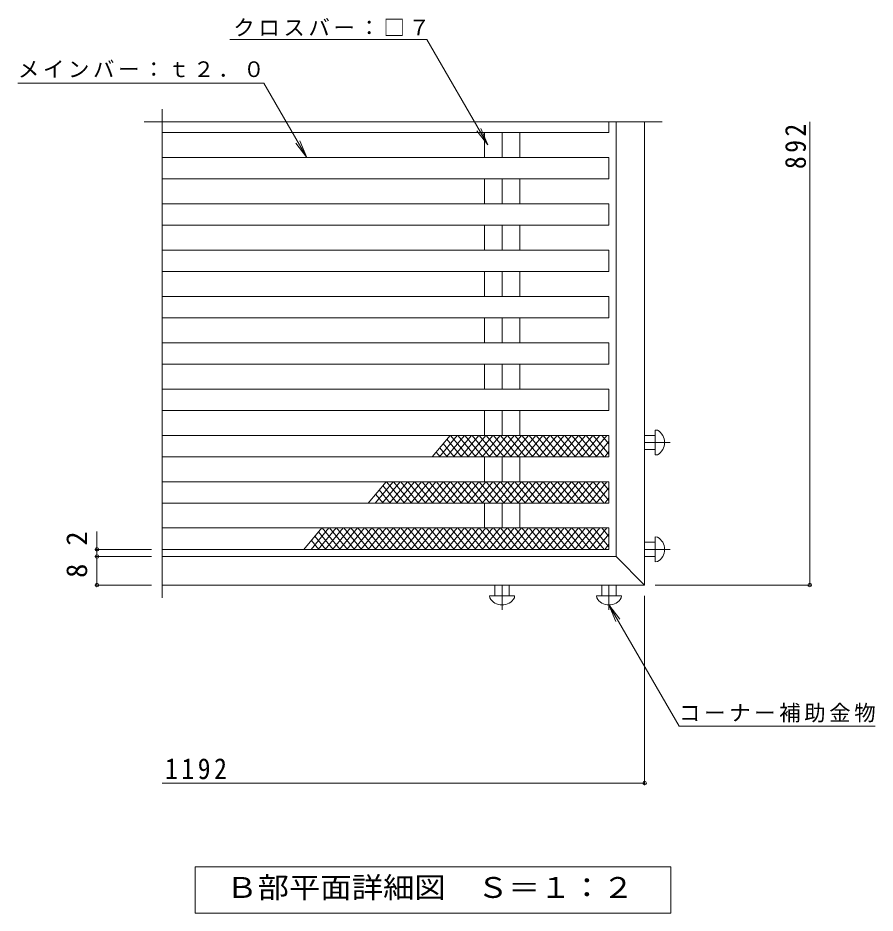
# Model space of a CAD drawing. Units: millimetres on the paper, enlarged 5 times, with parts at other scales. Extents: x -899 to 897, y -681 to 645.
# Drawn here: x 296 to 897, y -33 to 595 of the extents above; entities that cross this region are included whole.
import ezdxf
from ezdxf.enums import TextEntityAlignment as Align

# ---------------------------------------------------------------- set-up
doc = ezdxf.new("R2010")
doc.units = ezdxf.units.MM
doc.header["$LTSCALE"] = 5
doc.header["$PDMODE"] = 32
doc.header["$PDSIZE"] = 2.5
doc.linetypes.add('CHAIN1', pattern=[8, 5, -1, 1, -1])
for name, color, linetype, lineweight in [('D-0', 2, 'Continuous', 9), ('D-1', 2, 'Continuous', 9), ('D-2', 3, 'Continuous', 5), ('D-4', 7, 'Continuous', 5), ('D-5', 7, 'Continuous', 5), ('D-A', 3, 'Continuous', 5)]:
    doc.layers.add(name, color=color, linetype=linetype, lineweight=lineweight)
doc.styles.add('ＭＳ ゴシック', font='')
doc.styles.get('ＭＳ ゴシック').set_extended_font_data('MS Gothic')

msp = doc.modelspace()

# ---------------------------------------------------------------- linework, layer by layer
at = {"layer": 'D-0'}
for p, q in [((397.297, 530.677), (397.297, 187.805)), ((384.655, 521.757), (747.959, 521.757))]:
    msp.add_line(p, q, dxfattribs=at)
at = {"layer": 'D-1'}
for p, q in [((715.714, 521.757), (715.714, 216.757)), ((735.714, 521.757), (735.714, 196.757)), ((715.714, 216.757), (397.297, 216.757)), ((715.714, 216.757), (735.714, 196.757)), ((735.714, 196.757), (397.297, 196.757))]:
    msp.add_line(p, q, dxfattribs=at)
at = {"layer": 'D-2'}
for p, q in [((623.339, 496.757), (623.339, 514.257)), ((635.714, 514.257), (635.714, 496.757)), ((648.089, 496.757), (648.089, 514.257)), ((710.714, 496.757), (397.297, 496.757)), ((710.714, 496.757), (710.714, 481.757)), ((710.714, 481.757), (397.297, 481.757)), ((623.339, 464.257), (623.339, 481.757)), ((635.714, 481.757), (635.714, 464.257)), ((648.089, 464.257), (648.089, 481.757)), ((710.714, 464.257), (397.297, 464.257)), ((710.714, 464.257), (710.714, 449.257)), ((710.714, 449.257), (397.297, 449.257)), ((623.339, 431.757), (623.339, 449.257)), ((635.714, 449.257), (635.714, 431.757)), ((648.089, 431.757), (648.089, 449.257)), ((710.714, 431.757), (397.297, 431.757)), ((710.714, 431.757), (710.714, 416.757)), ((710.714, 416.757), (397.297, 416.757)), ((623.339, 399.257), (623.339, 416.757)), ((635.714, 416.757), (635.714, 399.257)), ((648.089, 399.257), (648.089, 416.757)), ((710.714, 399.257), (397.297, 399.257)), ((710.714, 399.257), (710.714, 384.257)), ((710.714, 384.257), (397.297, 384.257)), ((623.339, 366.757), (623.339, 384.257)), ((635.714, 384.257), (635.714, 366.757)), ((648.089, 366.757), (648.089, 384.257)), ((710.714, 366.757), (397.297, 366.757)), ((710.714, 366.757), (710.714, 351.757)), ((710.714, 351.757), (397.297, 351.757)), ((623.339, 334.257), (623.339, 351.757)), ((635.714, 351.757), (635.714, 334.257)), ((648.089, 334.257), (648.089, 351.757)), ((710.714, 334.257), (397.297, 334.257)), ((710.714, 334.257), (710.714, 319.257)), ((710.714, 319.257), (397.297, 319.257)), ((623.339, 301.757), (623.339, 319.257)), ((635.714, 319.257), (635.714, 301.757)), ((648.089, 301.757), (648.089, 319.257)), ((710.714, 301.757), (397.297, 301.757)), ((599.312, 301.757), (586.725, 286.757)), ((604.312, 301.757), (591.725, 286.757)), ((609.312, 301.757), (596.725, 286.757)), ((612.214, 286.757), (599.628, 301.757)), ((614.312, 301.757), (601.725, 286.757)), ((617.214, 286.757), (604.628, 301.757)), ((619.312, 301.757), (606.725, 286.757)), ((622.214, 286.757), (609.628, 301.757)), ((624.312, 301.757), (611.726, 286.757)), ((627.214, 286.757), (614.628, 301.757)), ((629.312, 301.757), (616.725, 286.757)), ((632.214, 286.757), (619.628, 301.757)), ((634.312, 301.757), (621.725, 286.757)), ((637.214, 286.757), (624.628, 301.757)), ((639.312, 301.757), (626.725, 286.757)), ((642.214, 286.757), (629.628, 301.757)), ((644.312, 301.757), (631.725, 286.757)), ((647.214, 286.757), (634.628, 301.757)), ((649.312, 301.757), (636.725, 286.757)), ((652.214, 286.757), (639.628, 301.757)), ((654.312, 301.757), (641.725, 286.757)), ((657.214, 286.757), (644.628, 301.757)), ((659.312, 301.757), (646.726, 286.757)), ((662.214, 286.757), (649.628, 301.757)), ((664.312, 301.757), (651.726, 286.757)), ((667.214, 286.757), (654.628, 301.757)), ((669.312, 301.757), (656.725, 286.757)), ((672.214, 286.757), (659.628, 301.757)), ((674.312, 301.757), (661.725, 286.757)), ((677.214, 286.757), (664.628, 301.757)), ((679.312, 301.757), (666.725, 286.757)), ((682.214, 286.757), (669.628, 301.757)), ((684.312, 301.757), (671.725, 286.757)), ((687.214, 286.757), (674.628, 301.757)), ((689.312, 301.757), (676.725, 286.757)), ((692.214, 286.757), (679.628, 301.757)), ((694.312, 301.757), (681.725, 286.757)), ((697.214, 286.757), (684.628, 301.757)), ((699.312, 301.757), (686.726, 286.757)), ((702.214, 286.757), (689.628, 301.757)), ((704.312, 301.757), (691.725, 286.757)), ((707.214, 286.757), (694.628, 301.757)), ((709.312, 301.757), (696.725, 286.757)), ((710.714, 288.544), (699.628, 301.757)), ((710.714, 295.695), (705.628, 301.757)), ((710.714, 301.757), (710.714, 286.757)), ((602.214, 286.757), (594.47, 295.986)), ((607.214, 286.757), (596.97, 298.966)), ((710.714, 297.469), (701.725, 286.757)), ((592.214, 286.757), (589.47, 290.027)), ((597.214, 286.757), (591.97, 293.007)), ((710.714, 290.319), (707.725, 286.757)), ((710.714, 286.757), (397.297, 286.757)), ((623.339, 269.257), (623.339, 286.757)), ((635.714, 286.757), (635.714, 269.257)), ((648.089, 269.257), (648.089, 286.757)), ((710.714, 269.257), (397.297, 269.257)), ((554.312, 269.257), (541.725, 254.257)), ((559.312, 269.257), (546.725, 254.257)), ((564.312, 269.257), (551.725, 254.257)), ((562.214, 254.257), (551.97, 266.465)), ((567.214, 254.257), (554.628, 269.257)), ((569.312, 269.257), (556.725, 254.257)), ((572.214, 254.257), (559.628, 269.257)), ((574.312, 269.257), (561.725, 254.257)), ((577.214, 254.257), (564.628, 269.257)), ((579.312, 269.257), (566.725, 254.257)), ((582.214, 254.257), (569.628, 269.257)), ((584.312, 269.257), (571.726, 254.257)), ((587.214, 254.257), (574.628, 269.257)), ((589.312, 269.257), (576.725, 254.257)), ((592.214, 254.257), (579.628, 269.257)), ((594.312, 269.257), (581.725, 254.257)), ((597.214, 254.257), (584.628, 269.257)), ((599.312, 269.257), (586.725, 254.257)), ((602.214, 254.257), (589.628, 269.257)), ((604.312, 269.257), (591.725, 254.257)), ((607.214, 254.257), (594.628, 269.257)), ((609.312, 269.257), (596.725, 254.257)), ((612.214, 254.257), (599.628, 269.257)), ((614.312, 269.257), (601.725, 254.257)), ((617.214, 254.257), (604.628, 269.257)), ((619.312, 269.257), (606.725, 254.257)), ((622.214, 254.257), (609.628, 269.257)), ((624.312, 269.257), (611.726, 254.257)), ((627.214, 254.257), (614.628, 269.257)), ((629.312, 269.257), (616.725, 254.257)), ((632.214, 254.257), (619.628, 269.257)), ((634.312, 269.257), (621.725, 254.257)), ((637.214, 254.257), (624.628, 269.257)), ((639.312, 269.257), (626.725, 254.257)), ((642.214, 254.257), (629.628, 269.257)), ((644.312, 269.257), (631.725, 254.257)), ((647.214, 254.257), (634.628, 269.257)), ((649.312, 269.257), (636.725, 254.257)), ((652.214, 254.257), (639.628, 269.257)), ((654.312, 269.257), (641.725, 254.257)), ((657.214, 254.257), (644.628, 269.257)), ((659.312, 269.257), (646.726, 254.257)), ((662.214, 254.257), (649.628, 269.257)), ((664.312, 269.257), (651.726, 254.257)), ((667.214, 254.257), (654.628, 269.257)), ((669.312, 269.257), (656.725, 254.257)), ((672.214, 254.257), (659.628, 269.257)), ((674.312, 269.257), (661.725, 254.257)), ((677.214, 254.257), (664.628, 269.257)), ((679.312, 269.257), (666.725, 254.257)), ((682.214, 254.257), (669.628, 269.257)), ((684.312, 269.257), (671.725, 254.257)), ((687.214, 254.257), (674.628, 269.257)), ((689.312, 269.257), (676.725, 254.257)), ((692.214, 254.257), (679.628, 269.257)), ((694.312, 269.257), (681.725, 254.257)), ((697.214, 254.257), (684.628, 269.257)), ((699.312, 269.257), (686.726, 254.257)), ((702.214, 254.257), (689.628, 269.257)), ((704.312, 269.257), (691.725, 254.257)), ((707.214, 254.257), (694.628, 269.257)), ((709.312, 269.257), (696.725, 254.257)), ((710.714, 256.044), (699.628, 269.257)), ((710.714, 264.969), (701.725, 254.257)), ((710.714, 263.195), (705.628, 269.257)), ((710.714, 269.257), (710.714, 254.257)), ((552.214, 254.257), (546.97, 260.507)), ((557.214, 254.257), (549.47, 263.486)), ((710.714, 257.819), (707.725, 254.257)), ((710.714, 254.257), (397.297, 254.257)), ((623.339, 236.757), (623.339, 254.257)), ((635.714, 254.257), (635.714, 236.757)), ((648.089, 236.757), (648.089, 254.257)), ((710.714, 236.757), (397.297, 236.757)), ((509.312, 236.757), (496.726, 221.757)), ((514.312, 236.757), (501.725, 221.757)), ((519.312, 236.757), (506.725, 221.757)), ((517.214, 221.757), (506.97, 233.966)), ((522.214, 221.757), (509.628, 236.757)), ((524.312, 236.757), (511.725, 221.757)), ((527.214, 221.757), (514.628, 236.757)), ((529.312, 236.757), (516.725, 221.757)), ((532.214, 221.757), (519.628, 236.757)), ((534.312, 236.757), (521.725, 221.757)), ((537.214, 221.757), (524.628, 236.757)), ((539.312, 236.757), (526.725, 221.757)), ((542.214, 221.757), (529.628, 236.757)), ((544.312, 236.757), (531.725, 221.757)), ((547.214, 221.757), (534.628, 236.757)), ((549.312, 236.757), (536.726, 221.757)), ((552.214, 221.757), (539.628, 236.757)), ((554.312, 236.757), (541.725, 221.757)), ((557.214, 221.757), (544.628, 236.757)), ((559.312, 236.757), (546.725, 221.757)), ((562.214, 221.757), (549.628, 236.757)), ((564.312, 236.757), (551.725, 221.757)), ((567.214, 221.757), (554.628, 236.757)), ((569.312, 236.757), (556.725, 221.757)), ((572.214, 221.757), (559.628, 236.757)), ((574.312, 236.757), (561.725, 221.757)), ((577.214, 221.757), (564.628, 236.757)), ((579.312, 236.757), (566.725, 221.757)), ((582.214, 221.757), (569.628, 236.757)), ((584.312, 236.757), (571.726, 221.757)), ((587.214, 221.757), (574.628, 236.757)), ((589.312, 236.757), (576.725, 221.757)), ((592.214, 221.757), (579.628, 236.757)), ((594.312, 236.757), (581.725, 221.757)), ((597.214, 221.757), (584.628, 236.757)), ((599.312, 236.757), (586.725, 221.757)), ((602.214, 221.757), (589.628, 236.757)), ((604.312, 236.757), (591.725, 221.757)), ((607.214, 221.757), (594.628, 236.757)), ((609.312, 236.757), (596.725, 221.757)), ((612.214, 221.757), (599.628, 236.757)), ((614.312, 236.757), (601.725, 221.757)), ((617.214, 221.757), (604.628, 236.757)), ((619.312, 236.757), (606.725, 221.757)), ((622.214, 221.757), (609.628, 236.757)), ((624.312, 236.757), (611.726, 221.757)), ((627.214, 221.757), (614.628, 236.757)), ((629.312, 236.757), (616.725, 221.757)), ((632.214, 221.757), (619.628, 236.757)), ((634.312, 236.757), (621.725, 221.757)), ((637.214, 221.757), (624.628, 236.757)), ((639.312, 236.757), (626.725, 221.757)), ((642.214, 221.757), (629.628, 236.757)), ((644.312, 236.757), (631.725, 221.757)), ((647.214, 221.757), (634.628, 236.757)), ((649.312, 236.757), (636.725, 221.757)), ((652.214, 221.757), (639.628, 236.757)), ((654.312, 236.757), (641.725, 221.757)), ((657.214, 221.757), (644.628, 236.757)), ((659.312, 236.757), (646.726, 221.757)), ((662.214, 221.757), (649.628, 236.757)), ((664.312, 236.757), (651.726, 221.757)), ((667.214, 221.757), (654.628, 236.757)), ((669.312, 236.757), (656.725, 221.757)), ((672.214, 221.757), (659.628, 236.757)), ((674.312, 236.757), (661.725, 221.757)), ((677.214, 221.757), (664.628, 236.757)), ((679.312, 236.757), (666.725, 221.757)), ((682.214, 221.757), (669.628, 236.757)), ((684.312, 236.757), (671.725, 221.757)), ((687.214, 221.757), (674.628, 236.757)), ((689.312, 236.757), (676.725, 221.757)), ((692.214, 221.757), (679.628, 236.757)), ((694.312, 236.757), (681.725, 221.757)), ((697.214, 221.757), (684.628, 236.757)), ((699.312, 236.757), (686.726, 221.757)), ((702.214, 221.757), (689.628, 236.757)), ((704.312, 236.757), (691.725, 221.757)), ((707.214, 221.757), (694.628, 236.757)), ((709.312, 236.757), (696.725, 221.757)), ((710.714, 223.544), (699.628, 236.757)), ((710.714, 232.469), (701.725, 221.757)), ((710.714, 230.695), (705.628, 236.757)), ((710.714, 236.757), (710.714, 221.757)), ((507.214, 221.757), (501.97, 228.007)), ((512.214, 221.757), (504.47, 230.986)), ((710.714, 221.757), (397.297, 221.757)), ((710.714, 225.319), (707.725, 221.757))]:
    msp.add_line(p, q, dxfattribs=at)
msp.add_lwpolyline([(710.714, 521.757), (710.714, 514.257), (397.297, 514.257)], dxfattribs=at)
at = {"layer": 'D-4'}
for p, q in [((851.519, 196.757), (851.519, 521.757)), ((351.55, 196.757), (351.55, 234.368)), ((389.797, 221.757), (350.05, 221.757)), ((389.797, 216.757), (350.05, 216.757)), ((389.797, 196.757), (350.05, 196.757)), ((743.214, 196.757), (853.019, 196.757)), ((735.714, 189.257), (735.714, 56.332)), ((397.297, 57.832), (735.714, 57.832))]:
    msp.add_line(p, q, dxfattribs=at)
at = {"layer": 'D-4', "color": 2, "lineweight": 9}
msp.add_lwpolyline([(420.447, -33.44), (420.447, -0.94), (754.029, -0.94), (754.029, -33.44)], close=True, dxfattribs=at)
at = {"layer": 'D-4'}
for p in [(351.55, 221.757), (351.55, 216.757), (351.55, 196.757), (851.519, 196.757), (735.714, 57.832)]:
    msp.add_point(p, dxfattribs=at)
at = {"layer": 'D-5'}
for p, q in [((583.007, 579.478), (444.875, 579.478)), ((625.714, 505.507), (583.007, 579.478)), ((468.625, 548.864), (296.125, 548.864)), ((498.709, 496.757), (468.625, 548.864)), ((625.714, 505.507), (618.105, 515.424)), ((625.714, 505.507), (620.931, 517.055)), ((498.709, 496.757), (491.099, 506.674)), ((498.709, 496.757), (493.925, 508.305)), ((710.714, 182.757), (759.855, 97.642)), ((710.714, 182.757), (718.324, 172.84)), ((710.714, 182.757), (715.498, 171.208)), ((897.355, 97.642), (759.855, 97.642))]:
    msp.add_line(p, q, dxfattribs=at)
at = {"layer": 'D-A'}
for p, q in [((743.214, 301.757), (735.714, 301.757)), ((743.214, 305.507), (744.714, 305.375)), ((743.214, 305.507), (743.214, 288.007)), ((743.214, 291.757), (735.714, 291.757)), ((744.714, 288.138), (743.214, 288.007)), ((743.214, 226.757), (735.714, 226.757)), ((744.714, 230.375), (743.214, 230.507)), ((743.214, 230.507), (743.214, 213.007)), ((743.214, 216.757), (735.714, 216.757)), ((743.214, 213.007), (744.714, 213.138)), ((630.714, 189.257), (630.714, 196.757)), ((640.714, 189.257), (640.714, 196.757)), ((705.714, 189.257), (705.714, 196.757)), ((715.714, 189.257), (715.714, 196.757)), ((626.964, 189.257), (627.095, 187.757)), ((644.464, 189.257), (626.964, 189.257)), ((644.464, 189.257), (644.333, 187.757)), ((701.964, 189.257), (702.095, 187.757)), ((719.464, 189.257), (701.964, 189.257)), ((719.333, 187.757), (719.464, 189.257))]:
    msp.add_line(p, q, dxfattribs=at)
at = {"layer": 'D-A', "linetype": 'CHAIN1'}
for p, q in [((735.714, 296.757), (753.62, 296.757)), ((735.714, 221.757), (753.62, 221.757)), ((635.714, 179.401), (635.714, 196.757)), ((710.714, 179.401), (710.714, 196.757))]:
    msp.add_line(p, q, dxfattribs=at)
at = {"layer": 'D-A'}
for centre, start, end in [((739.786, 296.757), 299.76143, 60.23856), ((739.786, 221.757), 299.76143, 60.23856), ((635.714, 192.685), 209.76143, 330.23856), ((710.714, 192.685), 209.76143, 330.23856)]:
    msp.add_arc(centre, 9.928, start, end, dxfattribs=at)

# ---------------------------------------------------------------- texts
at = {"layer": 'D-4', "color": 2, "style": 'ＭＳ ゴシック'}
for s, p in [('2', (349.05, 224.368)), ('8', (349.05, 201.757))]:
    msp.add_text(s, height=14.66, rotation=90, dxfattribs=at).set_placement(p, align=Align.BOTTOM_LEFT)
at = {"layer": 'D-4', "color": 2, "style": 'ＭＳ ゴシック', "width": 1.1}
msp.add_text('Ｂ部平面詳細図\u3000Ｓ＝１：２', height=14.66, dxfattribs=at).set_placement((442.238, -27.19), align=Align.BOTTOM_LEFT)
at = {"layer": 'D-4', "color": 2, "insert": (849.019, 488.602), "char_height": 14.66, "attachment_point": 7, "rotation": 90, "style": 'ＭＳ ゴシック'}
msp.add_mtext('\\T1.27;\\W0.9;892', dxfattribs=at)
at = {"layer": 'D-4', "color": 2, "insert": (399.297, 60.332), "char_height": 14.66, "attachment_point": 7, "style": 'ＭＳ ゴシック'}
msp.add_mtext('\\T1.28;\\W0.9;1192', dxfattribs=at)
at = {"layer": 'D-5', "char_height": 11, "attachment_point": 7, "style": 'ＭＳ ゴシック'}
for s, insert in [('\\T1.17;クロスバー：□７', (447.235, 581.699)), ('\\T1.17;メインバー：ｔ２．０', (296.125, 552.685)), ('\\T1.17;コーナー補助金物', (759.855, 100.318))]:
    msp.add_mtext(s, dxfattribs=dict(at, insert=insert))

doc.saveas('drawing.dxf')
